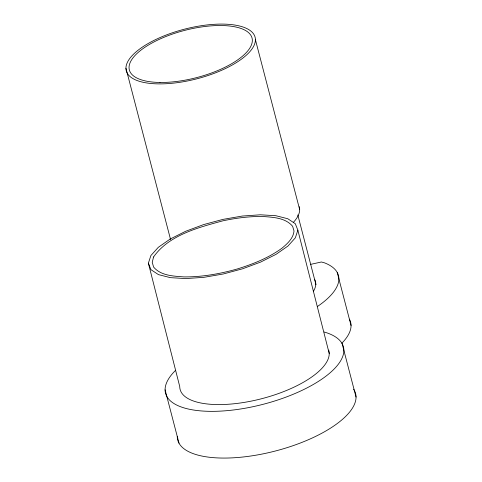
<?xml version="1.0" encoding="UTF-8"?>
<svg xmlns="http://www.w3.org/2000/svg" width="482" height="482" viewBox="0 0 482 482"><rect width="100%" height="100%" fill="white"/><g stroke="black" fill="none" stroke-linecap="round" stroke-linejoin="round"><path stroke-width="0.72" d="M328.682 350.083A76.855 29.535 -14.6 0 1 259.075 399.361A76.855 29.535 -14.6 0 1 179.738 386.552L148.372 263.178L150.884 255.55L158.319 247.314L170.17 239.042L185.63 231.288L203.645 224.582L222.985 219.382L242.338 216.044L260.376 214.797L275.879 215.719L287.784 218.75L295.285 223.69L297.87 230.191L329.23 353.565M297.87 230.191L295.358 237.825L287.923 246.055L276.072 254.327L260.611 262.088L242.597 268.787L223.256 273.987L203.904 277.325L185.865 278.578L170.363 277.65L158.458 274.62L150.956 269.679L148.372 263.178M310.522 264.395L321.404 261.991L324.5 262.841A87.158 33.493 -14.6 0 1 317.343 306.546M337.219 272.451L351.053 325.519M342.118 343.636L356.041 397.054M255.418 39.711A66.558 25.576 -14.6 0 1 158.439 83.886A66.558 25.576 -14.6 0 1 158.21 38.379A66.558 25.576 -14.6 0 1 255.418 39.711L299.671 209.604M297.81 214.966L315.999 284.796M125.959 68.275L170.212 238.168A66.558 25.576 -14.6 0 0 170.333 239.668M165.091 389.781L179.015 443.199M353.607 389.245A91.911 35.319 -14.6 0 1 277.174 450.531A91.911 35.319 -14.6 0 1 177.262 436.499M349.39 319.168A87.158 33.493 -14.6 0 1 341.895 343.172M324.157 331.996A91.911 35.319 -14.6 0 1 319.343 380.792A91.911 35.319 -14.6 0 1 202.265 411.013A91.911 35.319 -14.6 0 1 175.562 370.351M314.559 279.283A63.389 24.359 -14.6 0 1 313.336 291.441M299.22 206.657A66.558 25.576 -14.6 0 1 293.315 222.425M153.565 256.972L152.228 262.329L153.613 267.076C160.91 275.776 173.381 276.108 183.841 276.909C201.874 277.072 219.768 273.927 237.078 269.034C252.948 264.148 268.655 257.93 282.139 248.067C287.453 243.567 293.279 238.415 294.014 231.047L292.628 226.293C285.332 217.593 272.86 217.262 262.401 216.466C249.134 216.34 235.951 218.069 222.991 220.792C198.518 227.468 168.887 235.023 153.565 256.972M159.976 82.458A63.389 24.359 -14.6 0 0 252.339 40.392A63.389 24.359 -14.6 0 0 159.759 39.126A63.389 24.359 -14.6 0 0 159.976 82.458"/></g></svg>
